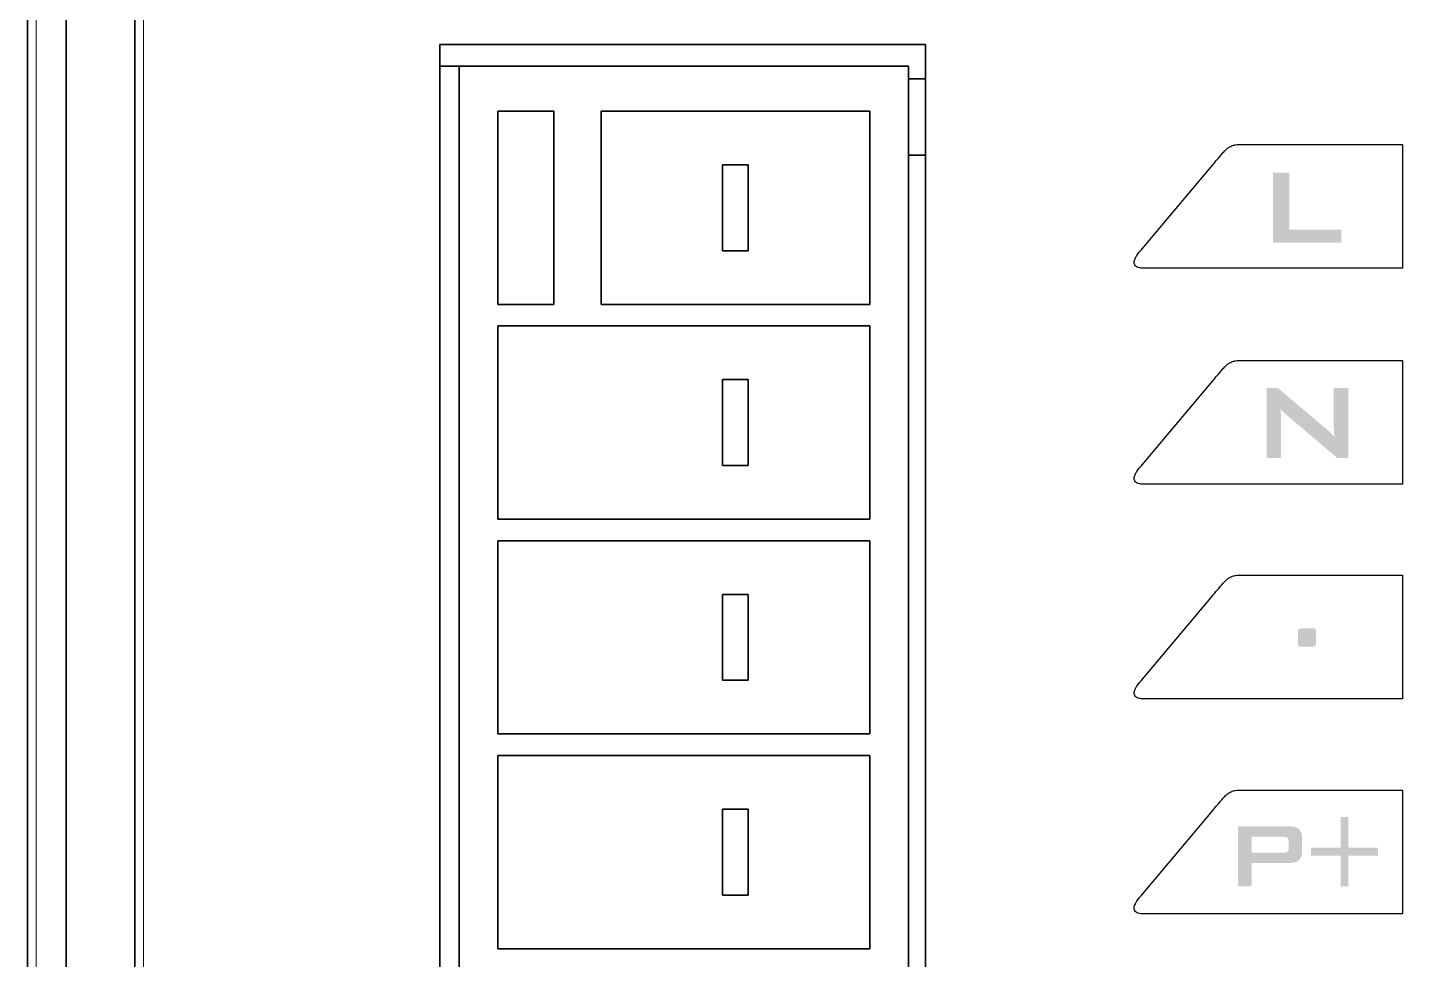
# Model space of a CAD drawing. Extents: x -45 to 645, y -160 to 467.
# Drawn here: x 187.26 to 219.26, y 100.71 to 122.41 of the extents above; entities that cross this region are included whole.
import ezdxf

# ---------------------------------------------------------------- set-up
doc = ezdxf.new("R2010")
doc.units = 0
doc.layers.add('预设值', color=7, linetype='Continuous', true_color=0x000000)

msp = doc.modelspace()

# ---------------------------------------------------------------- hatches: boundary and pattern name
at = {"layer": '预设值', "linetype": 'ByBlock'}
for points in [[(217.834, 117.397), (216.248, 117.397), (216.248, 117.397), (216.248, 119.028), (216.248, 119.028), (216.623, 119.028), (216.623, 119.028), (216.623, 117.703), (216.623, 117.703), (217.834, 117.703), (217.834, 117.703)], [(216.434, 112.389), (216.096, 112.389), (216.096, 112.389), (216.096, 114.02), (216.096, 114.02), (216.353, 114.02), (216.353, 114.02), (217.488, 113.059), (217.503, 113.047), (217.518, 113.035), (217.545, 113.012), (217.569, 112.989), (217.592, 112.967), (217.654, 112.903), (217.673, 112.882), (217.66, 113.075), (217.659, 113.102), (217.658, 113.126), (217.657, 114.02), (217.657, 114.02), (217.995, 114.02), (217.995, 114.02), (217.995, 112.389), (217.995, 112.389), (217.739, 112.389), (217.739, 112.389), (216.553, 113.397), (216.513, 113.433), (216.495, 113.45), (216.478, 113.467), (216.474, 113.47), (216.47, 113.474), (216.462, 113.481), (216.454, 113.489), (216.447, 113.497), (216.432, 113.513), (216.418, 113.53), (216.422, 113.493), (216.431, 113.388), (216.433, 113.354), (216.434, 113.323)], [(216.939, 108.422), (217.133, 108.422), (217.133, 108.422), (217.182, 108.422), (217.184, 108.422), (217.186, 108.422), (217.189, 108.422), (217.191, 108.422), (217.193, 108.421), (217.195, 108.421), (217.197, 108.421), (217.199, 108.421), (217.201, 108.42), (217.203, 108.42), (217.204, 108.419), (217.206, 108.419), (217.208, 108.418), (217.21, 108.418), (217.211, 108.417), (217.213, 108.416), (217.215, 108.415), (217.216, 108.415), (217.218, 108.414), (217.219, 108.413), (217.22, 108.412), (217.222, 108.411), (217.223, 108.41), (217.224, 108.409), (217.226, 108.408), (217.227, 108.407), (217.228, 108.406), (217.229, 108.405), (217.231, 108.404), (217.232, 108.402), (217.233, 108.401), (217.234, 108.4), (217.235, 108.399), (217.235, 108.397), (217.236, 108.396), (217.237, 108.394), (217.237, 108.393), (217.238, 108.391), (217.239, 108.389), (217.239, 108.387), (217.24, 108.386), (217.241, 108.384), (217.241, 108.382), (217.242, 108.38), (217.242, 108.377), (217.243, 108.375), (217.244, 108.37), (217.245, 108.365), (217.245, 108.36), (217.246, 108.354), (217.246, 108.348), (217.247, 108.342), (217.247, 108.335), (217.247, 108.328), (217.247, 108.32), (217.247, 108.32), (217.247, 108.097), (217.247, 108.089), (217.247, 108.082), (217.247, 108.075), (217.246, 108.068), (217.246, 108.062), (217.245, 108.055), (217.244, 108.05), (217.243, 108.044), (217.243, 108.042), (217.242, 108.039), (217.242, 108.037), (217.241, 108.034), (217.24, 108.032), (217.24, 108.03), (217.239, 108.028), (217.238, 108.026), (217.237, 108.024), (217.237, 108.023), (217.237, 108.022), (217.236, 108.022), (217.236, 108.021), (217.235, 108.02), (217.235, 108.019), (217.234, 108.018), (217.234, 108.018), (217.233, 108.017), (217.233, 108.016), (217.233, 108.016), (217.232, 108.015), (217.232, 108.015), (217.231, 108.014), (217.231, 108.014), (217.231, 108.014), (217.23, 108.013), (217.23, 108.013), (217.23, 108.013), (217.229, 108.012), (217.229, 108.012), (217.229, 108.012), (217.228, 108.011), (217.227, 108.011), (217.227, 108.01), (217.226, 108.009), (217.225, 108.009), (217.224, 108.008), (217.223, 108.008), (217.223, 108.007), (217.222, 108.007), (217.221, 108.006), (217.22, 108.006), (217.219, 108.005), (217.218, 108.005), (217.217, 108.004), (217.216, 108.004), (217.214, 108.004), (217.212, 108.003), (217.21, 108.002), (217.207, 108.001), (217.204, 108.001), (217.201, 108), (217.198, 107.999), (217.195, 107.999), (217.192, 107.998), (217.185, 107.997), (217.178, 107.997), (217.17, 107.996), (217.161, 107.995), (217.152, 107.995), (217.133, 107.995), (217.133, 107.995), (216.89, 107.995), (216.888, 107.995), (216.886, 107.995), (216.883, 107.995), (216.881, 107.995), (216.879, 107.995), (216.877, 107.996), (216.875, 107.996), (216.873, 107.996), (216.871, 107.997), (216.869, 107.997), (216.867, 107.998), (216.866, 107.998), (216.864, 107.999), (216.862, 107.999), (216.861, 108), (216.859, 108.001), (216.857, 108.001), (216.856, 108.002), (216.854, 108.003), (216.853, 108.004), (216.851, 108.005), (216.85, 108.006), (216.849, 108.007), (216.847, 108.008), (216.846, 108.009), (216.845, 108.01), (216.844, 108.011), (216.843, 108.012), (216.841, 108.013), (216.84, 108.014), (216.839, 108.016), (216.838, 108.017), (216.837, 108.018), (216.837, 108.02), (216.836, 108.021), (216.835, 108.023), (216.835, 108.024), (216.834, 108.026), (216.833, 108.028), (216.833, 108.03), (216.832, 108.032), (216.831, 108.034), (216.831, 108.036), (216.83, 108.038), (216.829, 108.043), (216.828, 108.048), (216.827, 108.053), (216.827, 108.058), (216.826, 108.064), (216.826, 108.07), (216.825, 108.076), (216.825, 108.083), (216.825, 108.09), (216.825, 108.097), (216.825, 108.097), (216.825, 108.32), (216.825, 108.336), (216.825, 108.343), (216.826, 108.35), (216.826, 108.357), (216.827, 108.363), (216.828, 108.368), (216.828, 108.371), (216.829, 108.374), (216.829, 108.376), (216.83, 108.379), (216.83, 108.381), (216.831, 108.383), (216.832, 108.386), (216.832, 108.388), (216.833, 108.39), (216.834, 108.391), (216.834, 108.392), (216.835, 108.393), (216.835, 108.394), (216.835, 108.395), (216.836, 108.396), (216.836, 108.396), (216.837, 108.397), (216.837, 108.398), (216.838, 108.399), (216.838, 108.399), (216.838, 108.4), (216.839, 108.4), (216.839, 108.401), (216.84, 108.402), (216.84, 108.402), (216.841, 108.403), (216.841, 108.403), (216.841, 108.403), (216.842, 108.404), (216.842, 108.404), (216.842, 108.404), (216.843, 108.405), (216.843, 108.405), (216.843, 108.405), (216.844, 108.406), (216.845, 108.406), (216.845, 108.407), (216.846, 108.408), (216.847, 108.408), (216.848, 108.409), (216.848, 108.409), (216.849, 108.41), (216.85, 108.41), (216.851, 108.411), (216.852, 108.411), (216.853, 108.412), (216.854, 108.412), (216.855, 108.412), (216.856, 108.413), (216.858, 108.413), (216.86, 108.414), (216.862, 108.415), (216.865, 108.416), (216.868, 108.416), (216.871, 108.417), (216.874, 108.418), (216.877, 108.418), (216.88, 108.419), (216.887, 108.42), (216.894, 108.42), (216.902, 108.421), (216.911, 108.421), (216.92, 108.422)], [(217.818, 104.026), (218.002, 104.026), (218.002, 104.026), (218.002, 103.314), (218.002, 103.314), (218.691, 103.314), (218.691, 103.314), (218.691, 103.131), (218.691, 103.131), (218.002, 103.131), (218.002, 103.131), (218.002, 102.419), (218.002, 102.419), (217.818, 102.419), (217.818, 102.419), (217.818, 103.131), (217.818, 103.131), (217.129, 103.131), (217.129, 103.131), (217.129, 103.314), (217.129, 103.314), (217.818, 103.314), (217.818, 103.314)]]:
    msp.add_hatch(color=0, dxfattribs=at).paths.add_polyline_path(points, flags=0)
h = msp.add_hatch(color=0, dxfattribs=at)
h.paths.add_polyline_path([(215.748, 102.419), (215.433, 102.419), (215.433, 102.419), (215.433, 103.81), (215.433, 103.81), (216.611, 103.81), (216.631, 103.81), (216.65, 103.809), (216.669, 103.808), (216.687, 103.806), (216.705, 103.804), (216.713, 103.803), (216.721, 103.801), (216.729, 103.8), (216.737, 103.798), (216.745, 103.796), (216.753, 103.794), (216.76, 103.792), (216.767, 103.79), (216.774, 103.788), (216.781, 103.785), (216.788, 103.783), (216.794, 103.78), (216.8, 103.777), (216.806, 103.774), (216.812, 103.771), (216.818, 103.768), (216.824, 103.764), (216.829, 103.761), (216.834, 103.757), (216.839, 103.754), (216.841, 103.752), (216.844, 103.75), (216.846, 103.748), (216.848, 103.746), (216.851, 103.744), (216.853, 103.742), (216.855, 103.74), (216.858, 103.738), (216.86, 103.736), (216.862, 103.734), (216.864, 103.731), (216.866, 103.729), (216.868, 103.727), (216.87, 103.725), (216.872, 103.722), (216.874, 103.72), (216.876, 103.717), (216.878, 103.715), (216.88, 103.712), (216.882, 103.71), (216.885, 103.705), (216.888, 103.699), (216.891, 103.694), (216.894, 103.688), (216.897, 103.682), (216.9, 103.676), (216.902, 103.67), (216.905, 103.663), (216.907, 103.657), (216.909, 103.65), (216.911, 103.643), (216.913, 103.636), (216.915, 103.629), (216.916, 103.622), (216.917, 103.615), (216.919, 103.607), (216.92, 103.599), (216.921, 103.591), (216.921, 103.583), (216.922, 103.575), (216.923, 103.567), (216.923, 103.558), (216.923, 103.541), (216.923, 103.541), (216.923, 103.231), (216.923, 103.213), (216.923, 103.205), (216.922, 103.197), (216.921, 103.188), (216.921, 103.18), (216.92, 103.173), (216.919, 103.165), (216.917, 103.157), (216.916, 103.15), (216.915, 103.143), (216.913, 103.136), (216.911, 103.129), (216.909, 103.122), (216.907, 103.115), (216.905, 103.109), (216.902, 103.103), (216.9, 103.096), (216.897, 103.09), (216.894, 103.085), (216.891, 103.079), (216.888, 103.073), (216.885, 103.068), (216.882, 103.063), (216.878, 103.058), (216.874, 103.053), (216.87, 103.048), (216.866, 103.043), (216.862, 103.039), (216.858, 103.034), (216.853, 103.03), (216.846, 103.024), (216.844, 103.022), (216.841, 103.02), (216.839, 103.018), (216.834, 103.014), (216.829, 103.011), (216.824, 103.007), (216.818, 103.004), (216.812, 103), (216.806, 102.997), (216.8, 102.994), (216.794, 102.992), (216.788, 102.989), (216.781, 102.986), (216.774, 102.984), (216.767, 102.981), (216.76, 102.979), (216.753, 102.977), (216.745, 102.975), (216.737, 102.973), (216.729, 102.972), (216.721, 102.97), (216.713, 102.969), (216.705, 102.967), (216.687, 102.965), (216.669, 102.963), (216.65, 102.962), (216.631, 102.961), (216.611, 102.961), (216.611, 102.961), (215.748, 102.961), (215.748, 102.961)], flags=0)
h.paths.add_polyline_path([(216.584, 103.546), (216.585, 103.545), (216.586, 103.545), (216.587, 103.544), (216.588, 103.543), (216.588, 103.542), (216.589, 103.541), (216.59, 103.54), (216.591, 103.539), (216.592, 103.539), (216.592, 103.538), (216.593, 103.537), (216.594, 103.536), (216.595, 103.534), (216.597, 103.532), (216.598, 103.529), (216.599, 103.527), (216.6, 103.525), (216.602, 103.522), (216.603, 103.52), (216.604, 103.517), (216.605, 103.515), (216.606, 103.512), (216.607, 103.509), (216.608, 103.507), (216.608, 103.504), (216.609, 103.501), (216.61, 103.498), (216.61, 103.495), (216.611, 103.491), (216.611, 103.488), (216.612, 103.485), (216.612, 103.481), (216.613, 103.478), (216.613, 103.475), (216.613, 103.471), (216.613, 103.467), (216.613, 103.46), (216.613, 103.46), (216.613, 103.312), (216.613, 103.304), (216.613, 103.3), (216.613, 103.297), (216.613, 103.293), (216.612, 103.29), (216.612, 103.287), (216.611, 103.283), (216.611, 103.28), (216.61, 103.277), (216.61, 103.274), (216.609, 103.271), (216.608, 103.268), (216.608, 103.265), (216.607, 103.262), (216.606, 103.259), (216.605, 103.257), (216.604, 103.254), (216.603, 103.251), (216.602, 103.249), (216.6, 103.247), (216.599, 103.244), (216.598, 103.242), (216.597, 103.24), (216.595, 103.238), (216.594, 103.236), (216.592, 103.234), (216.592, 103.233), (216.591, 103.232), (216.59, 103.231), (216.589, 103.23), (216.588, 103.229), (216.588, 103.228), (216.587, 103.228), (216.586, 103.227), (216.585, 103.226), (216.584, 103.225), (216.583, 103.224), (216.582, 103.224), (216.581, 103.223), (216.58, 103.222), (216.578, 103.221), (216.575, 103.22), (216.573, 103.218), (216.57, 103.217), (216.568, 103.216), (216.565, 103.215), (216.562, 103.214), (216.559, 103.212), (216.556, 103.211), (216.553, 103.21), (216.55, 103.21), (216.547, 103.209), (216.543, 103.208), (216.54, 103.207), (216.536, 103.206), (216.532, 103.206), (216.525, 103.204), (216.516, 103.203), (216.508, 103.202), (216.499, 103.202), (216.489, 103.201), (216.48, 103.201), (216.469, 103.201), (216.469, 103.201), (215.748, 103.201), (215.748, 103.201), (215.748, 103.57), (215.748, 103.57), (216.469, 103.57), (216.48, 103.57), (216.489, 103.57), (216.499, 103.57), (216.508, 103.569), (216.516, 103.568), (216.525, 103.567), (216.532, 103.566), (216.536, 103.565), (216.54, 103.564), (216.543, 103.564), (216.547, 103.563), (216.55, 103.562), (216.553, 103.561), (216.556, 103.56), (216.559, 103.559), (216.562, 103.558), (216.565, 103.557), (216.568, 103.556), (216.57, 103.554), (216.573, 103.553), (216.575, 103.552), (216.578, 103.55), (216.58, 103.549), (216.581, 103.548), (216.582, 103.548), (216.583, 103.547)], flags=0)

# ---------------------------------------------------------------- linework, layer by layer
at = {"color": 7, "lineweight": 35}
for p, q in [((187.259, 69.462), (187.259, 237.062)), ((187.259, 69.462), (187.259, 237.062)), ((188.159, 69.462), (188.159, 237.062)), ((188.159, 69.462), (188.159, 237.062)), ((189.759, 69.462), (189.759, 206.076)), ((189.759, 69.462), (189.759, 206.076)), ((196.859, 74.262), (196.859, 122.012)), ((196.859, 74.262), (196.859, 122.012)), ((208.159, 74.262), (208.159, 122.012)), ((208.159, 74.262), (208.159, 122.012)), ((197.309, 121.512), (197.309, 74.912)), ((197.309, 121.512), (197.309, 74.912)), ((207.759, 121.512), (207.759, 74.912)), ((207.759, 121.512), (207.759, 74.912))]:
    msp.add_line(p, q, dxfattribs=at)
at = {"color": 7, "lineweight": 13}
for p, q in [((187.459, 69.462), (187.459, 237.062)), ((187.459, 69.462), (187.459, 237.062)), ((189.959, 206.076), (189.959, 69.462)), ((189.959, 206.076), (189.959, 69.462))]:
    msp.add_line(p, q, dxfattribs=at)
at = {"color": 7, "lineweight": 35, "ltscale": 0.2825}
msp.add_line((208.159, 122.012), (196.859, 122.012), dxfattribs=at)
msp.add_line((208.159, 122.012), (196.859, 122.012), dxfattribs=at)
at = {"color": 7, "lineweight": 35, "ltscale": 0.01125}
msp.add_line((197.309, 121.512), (196.859, 121.512), dxfattribs=at)
msp.add_line((197.309, 121.512), (196.859, 121.512), dxfattribs=at)
at = {"color": 7, "lineweight": 35, "ltscale": 0.26125}
msp.add_line((207.759, 121.512), (197.309, 121.512), dxfattribs=at)
msp.add_line((207.759, 121.512), (197.309, 121.512), dxfattribs=at)
at = {"color": 7, "lineweight": 35, "ltscale": 0.01}
for p, q in [((208.159, 121.215), (207.759, 121.215)), ((208.159, 121.215), (207.759, 121.215)), ((208.159, 119.436), (207.759, 119.436)), ((208.159, 119.436), (207.759, 119.436))]:
    msp.add_line(p, q, dxfattribs=at)
at = {"color": 7, "lineweight": 35, "ltscale": 0.1125}
for p, q in [((198.209, 115.962), (198.209, 120.462)), ((198.209, 115.962), (198.209, 120.462)), ((199.509, 115.962), (199.509, 120.462)), ((199.509, 115.962), (199.509, 120.462)), ((200.609, 120.462), (200.609, 115.962)), ((200.609, 120.462), (200.609, 115.962)), ((206.859, 120.462), (206.859, 115.962)), ((206.859, 120.462), (206.859, 115.962)), ((198.209, 110.962), (198.209, 115.462)), ((198.209, 110.962), (198.209, 115.462)), ((206.859, 115.462), (206.859, 110.962)), ((206.859, 115.462), (206.859, 110.962)), ((198.209, 105.962), (198.209, 110.462)), ((198.209, 105.962), (198.209, 110.462)), ((206.859, 110.462), (206.859, 105.962)), ((206.859, 110.462), (206.859, 105.962)), ((198.209, 100.962), (198.209, 105.462)), ((198.209, 100.962), (198.209, 105.462)), ((206.859, 105.462), (206.859, 100.962)), ((206.859, 105.462), (206.859, 100.962))]:
    msp.add_line(p, q, dxfattribs=at)
at = {"color": 7, "lineweight": 35, "ltscale": 0.0325}
for p, q in [((198.209, 120.462), (199.509, 120.462)), ((198.209, 120.462), (199.509, 120.462)), ((199.509, 115.962), (198.209, 115.962)), ((199.509, 115.962), (198.209, 115.962))]:
    msp.add_line(p, q, dxfattribs=at)
at = {"color": 7, "lineweight": 35, "ltscale": 0.15625}
for p, q in [((200.609, 120.462), (206.859, 120.462)), ((200.609, 120.462), (206.859, 120.462)), ((206.859, 115.962), (200.609, 115.962)), ((206.859, 115.962), (200.609, 115.962))]:
    msp.add_line(p, q, dxfattribs=at)
at = {"color": 7, "lineweight": 35, "ltscale": 0.015}
for p, q in [((203.434, 119.212), (204.034, 119.212)), ((203.434, 119.212), (204.034, 119.212)), ((203.434, 117.212), (204.034, 117.212)), ((203.434, 117.212), (204.034, 117.212)), ((203.434, 114.212), (204.034, 114.212)), ((203.434, 114.212), (204.034, 114.212)), ((203.434, 112.212), (204.034, 112.212)), ((203.434, 112.212), (204.034, 112.212)), ((203.434, 109.212), (204.034, 109.212)), ((203.434, 109.212), (204.034, 109.212)), ((203.434, 107.212), (204.034, 107.212)), ((203.434, 107.212), (204.034, 107.212)), ((203.434, 104.212), (204.034, 104.212)), ((203.434, 104.212), (204.034, 104.212)), ((203.434, 102.212), (204.034, 102.212)), ((203.434, 102.212), (204.034, 102.212))]:
    msp.add_line(p, q, dxfattribs=at)
at = {"color": 7, "lineweight": 35, "ltscale": 0.025}
for p, q in [((203.434, 118.212), (203.434, 119.212)), ((203.434, 118.212), (203.434, 119.212)), ((204.034, 119.212), (204.034, 118.212)), ((204.034, 119.212), (204.034, 118.212)), ((203.434, 117.212), (203.434, 118.212)), ((203.434, 117.212), (203.434, 118.212)), ((204.034, 118.212), (204.034, 117.212)), ((204.034, 118.212), (204.034, 117.212)), ((203.434, 113.212), (203.434, 114.212)), ((203.434, 113.212), (203.434, 114.212)), ((204.034, 114.212), (204.034, 113.212)), ((204.034, 114.212), (204.034, 113.212)), ((203.434, 112.212), (203.434, 113.212)), ((203.434, 112.212), (203.434, 113.212)), ((204.034, 113.212), (204.034, 112.212)), ((204.034, 113.212), (204.034, 112.212)), ((203.434, 108.212), (203.434, 109.212)), ((203.434, 108.212), (203.434, 109.212)), ((204.034, 109.212), (204.034, 108.212)), ((204.034, 109.212), (204.034, 108.212)), ((203.434, 107.212), (203.434, 108.212)), ((203.434, 107.212), (203.434, 108.212)), ((204.034, 108.212), (204.034, 107.212)), ((204.034, 108.212), (204.034, 107.212)), ((203.434, 103.212), (203.434, 104.212)), ((203.434, 103.212), (203.434, 104.212)), ((204.034, 104.212), (204.034, 103.212)), ((204.034, 104.212), (204.034, 103.212)), ((203.434, 102.212), (203.434, 103.212)), ((203.434, 102.212), (203.434, 103.212)), ((204.034, 103.212), (204.034, 102.212)), ((204.034, 103.212), (204.034, 102.212))]:
    msp.add_line(p, q, dxfattribs=at)
at = {"color": 7, "lineweight": 35, "ltscale": 0.21625}
for p, q in [((198.209, 115.462), (206.859, 115.462)), ((198.209, 115.462), (206.859, 115.462)), ((206.859, 110.962), (198.209, 110.962)), ((206.859, 110.962), (198.209, 110.962)), ((198.209, 110.462), (206.859, 110.462)), ((198.209, 110.462), (206.859, 110.462)), ((206.859, 105.962), (198.209, 105.962)), ((206.859, 105.962), (198.209, 105.962)), ((198.209, 105.462), (206.859, 105.462)), ((198.209, 105.462), (206.859, 105.462)), ((206.859, 100.962), (198.209, 100.962)), ((206.859, 100.962), (198.209, 100.962))]:
    msp.add_line(p, q, dxfattribs=at)
at = {"layer": '预设值', "color": 0, "linetype": 'ByBlock'}
for points in [[(213.456, 116.804), (213.456, 116.804), (219.259, 116.804), (219.259, 116.804), (219.259, 116.804), (219.259, 119.684), (219.259, 119.684), (219.259, 119.684), (215.555, 119.684), (215.555, 119.684), (215.491, 119.684), (215.426, 119.686), (215.362, 119.675), (215.343, 119.671), (215.311, 119.664), (215.284, 119.652), (215.251, 119.638), (215.223, 119.619), (215.215, 119.614), (215.201, 119.606), (215.178, 119.586), (215.155, 119.566), (215.127, 119.541), (215.1, 119.512), (215.085, 119.495), (215.041, 119.444), (214.992, 119.387), (214.948, 119.336), (214.907, 119.288), (214.871, 119.243), (214.844, 119.212), (214.844, 119.212), (213.209, 117.264), (213.209, 117.264), (213.165, 117.211), (213.118, 117.158), (213.079, 117.102), (213.066, 117.082), (213.047, 117.054), (213.035, 117.023), (213.028, 117.004), (213.021, 116.985), (213.018, 116.965), (213.013, 116.936), (213.016, 116.905), (213.029, 116.88), (213.045, 116.848), (213.076, 116.83), (213.109, 116.819), (213.128, 116.812), (213.148, 116.809), (213.17, 116.807), (213.191, 116.804), (213.213, 116.805), (213.232, 116.805), (213.255, 116.805), (213.275, 116.805), (213.286, 116.805), (213.286, 116.805), (213.456, 116.804), (213.456, 116.804)], [(213.456, 111.777), (213.456, 111.777), (219.259, 111.777), (219.259, 111.777), (219.259, 111.777), (219.259, 114.657), (219.259, 114.657), (219.259, 114.657), (215.555, 114.657), (215.555, 114.657), (215.491, 114.656), (215.426, 114.658), (215.362, 114.647), (215.343, 114.644), (215.311, 114.636), (215.284, 114.625), (215.251, 114.61), (215.223, 114.592), (215.215, 114.587), (215.201, 114.578), (215.178, 114.559), (215.155, 114.538), (215.127, 114.513), (215.1, 114.484), (215.085, 114.467), (215.041, 114.416), (214.992, 114.36), (214.948, 114.308), (214.907, 114.26), (214.871, 114.215), (214.844, 114.184), (214.844, 114.184), (213.209, 112.236), (213.209, 112.236), (213.165, 112.184), (213.118, 112.13), (213.079, 112.074), (213.066, 112.054), (213.047, 112.027), (213.035, 111.995), (213.028, 111.976), (213.021, 111.957), (213.018, 111.938), (213.013, 111.908), (213.016, 111.877), (213.029, 111.853), (213.045, 111.821), (213.076, 111.802), (213.109, 111.791), (213.128, 111.784), (213.148, 111.781), (213.17, 111.779), (213.191, 111.777), (213.213, 111.777), (213.232, 111.777), (213.255, 111.777), (213.275, 111.777), (213.286, 111.777), (213.286, 111.777), (213.456, 111.777), (213.456, 111.777)], [(213.456, 106.781), (213.456, 106.781), (219.259, 106.781), (219.259, 106.781), (219.259, 106.781), (219.259, 109.661), (219.259, 109.661), (219.259, 109.661), (215.555, 109.661), (215.555, 109.661), (215.491, 109.66), (215.426, 109.662), (215.362, 109.651), (215.343, 109.647), (215.311, 109.64), (215.284, 109.629), (215.251, 109.614), (215.223, 109.595), (215.215, 109.591), (215.201, 109.582), (215.178, 109.563), (215.155, 109.542), (215.127, 109.517), (215.1, 109.488), (215.085, 109.471), (215.041, 109.42), (214.992, 109.364), (214.948, 109.312), (214.907, 109.264), (214.871, 109.219), (214.844, 109.188), (214.844, 109.188), (213.209, 107.24), (213.209, 107.24), (213.165, 107.188), (213.118, 107.134), (213.079, 107.078), (213.066, 107.058), (213.047, 107.031), (213.035, 106.999), (213.028, 106.98), (213.021, 106.961), (213.018, 106.941), (213.013, 106.912), (213.016, 106.881), (213.029, 106.856), (213.045, 106.825), (213.076, 106.806), (213.109, 106.795), (213.128, 106.788), (213.148, 106.785), (213.17, 106.783), (213.191, 106.78), (213.213, 106.781), (213.232, 106.781), (213.255, 106.781), (213.275, 106.781), (213.286, 106.781), (213.286, 106.781), (213.456, 106.781), (213.456, 106.781)], [(213.456, 101.777), (213.456, 101.777), (219.259, 101.777), (219.259, 101.777), (219.259, 101.777), (219.259, 104.657), (219.259, 104.657), (219.259, 104.657), (215.555, 104.657), (215.555, 104.657), (215.491, 104.656), (215.426, 104.658), (215.362, 104.647), (215.343, 104.643), (215.311, 104.636), (215.284, 104.625), (215.251, 104.61), (215.223, 104.591), (215.215, 104.587), (215.201, 104.578), (215.178, 104.559), (215.155, 104.538), (215.127, 104.513), (215.1, 104.484), (215.085, 104.467), (215.041, 104.416), (214.992, 104.36), (214.948, 104.308), (214.907, 104.26), (214.871, 104.215), (214.844, 104.184), (214.844, 104.184), (213.209, 102.236), (213.209, 102.236), (213.165, 102.184), (213.118, 102.13), (213.079, 102.074), (213.066, 102.054), (213.047, 102.027), (213.035, 101.995), (213.028, 101.976), (213.021, 101.957), (213.018, 101.937), (213.013, 101.908), (213.016, 101.877), (213.029, 101.852), (213.045, 101.821), (213.076, 101.802), (213.109, 101.791), (213.128, 101.784), (213.148, 101.781), (213.17, 101.779), (213.191, 101.776), (213.213, 101.777), (213.232, 101.777), (213.255, 101.777), (213.275, 101.777), (213.286, 101.777), (213.286, 101.777), (213.456, 101.777), (213.456, 101.777)]]:
    msp.add_open_spline(points, degree=3, knots=[0, 0, 0, 0, 0.05, 0.05, 0.05, 0.1, 0.1, 0.1, 0.15, 0.15, 0.15, 0.2, 0.2, 0.2, 0.25, 0.25, 0.25, 0.3, 0.3, 0.3, 0.35, 0.35, 0.35, 0.4, 0.4, 0.4, 0.45, 0.45, 0.45, 0.5, 0.5, 0.5, 0.55, 0.55, 0.55, 0.6, 0.6, 0.6, 0.65, 0.65, 0.65, 0.7, 0.7, 0.7, 0.75, 0.75, 0.75, 0.8, 0.8, 0.8, 0.85, 0.85, 0.85, 0.9, 0.9, 0.9, 0.95, 0.95, 0.95, 1, 1, 1, 1], dxfattribs=at)

doc.saveas('drawing.dxf')
